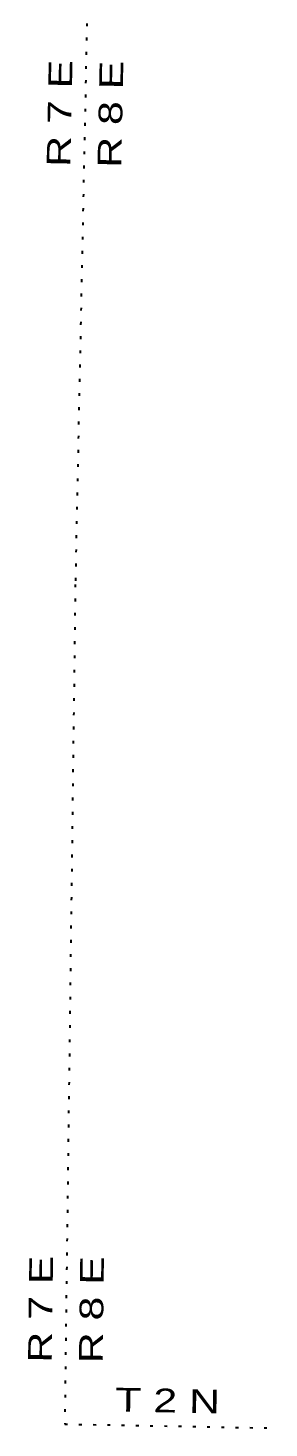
# Model space of a CAD drawing. Header units: feet. Extents: x -256679 to 5, y -731788 to -547785.
# Drawn here: x -225991 to -224216, y -691293 to -680955 of the extents above; entities that cross this region are included whole.
import ezdxf

# ---------------------------------------------------------------- set-up
doc = ezdxf.new("R2010")
doc.units = ezdxf.units.FT
doc.header["$LTSCALE"] = 70
doc.linetypes.add('DOTTED', pattern=[1.5, 0.3, -1.2])
doc.layers.add('6', color=7, linetype='DOTTED', lineweight=25)

msp = doc.modelspace()

# ---------------------------------------------------------------- linework, layer by layer
at = {"layer": '6'}
msp.add_line((-225247.13, -665804.56), (-225642.96, -685063.66), dxfattribs=at)
msp.add_lwpolyline([(-225642.96, -685063.66), (-225721.28, -691264.32), (-224215.8, -691293.37)], dxfattribs=at)

# ---------------------------------------------------------------- texts
at = {"layer": '6', "width": 1.35}
for s, rotation, p in [('R 7 E', 88.823, (-225679.65, -681982.04)), ('R 8 E', 88.823, (-225304.7, -681988.62)), ('R 7 E', 89.276, (-225816.58, -690811.76)), ('R 8 E', 89.276, (-225441.6, -690815.99)), ('T 2 N', 358.894, (-225350.16, -691170.6))]:
    msp.add_text(s, height=175, rotation=rotation, dxfattribs=at).set_placement(p)

doc.saveas('drawing.dxf')
